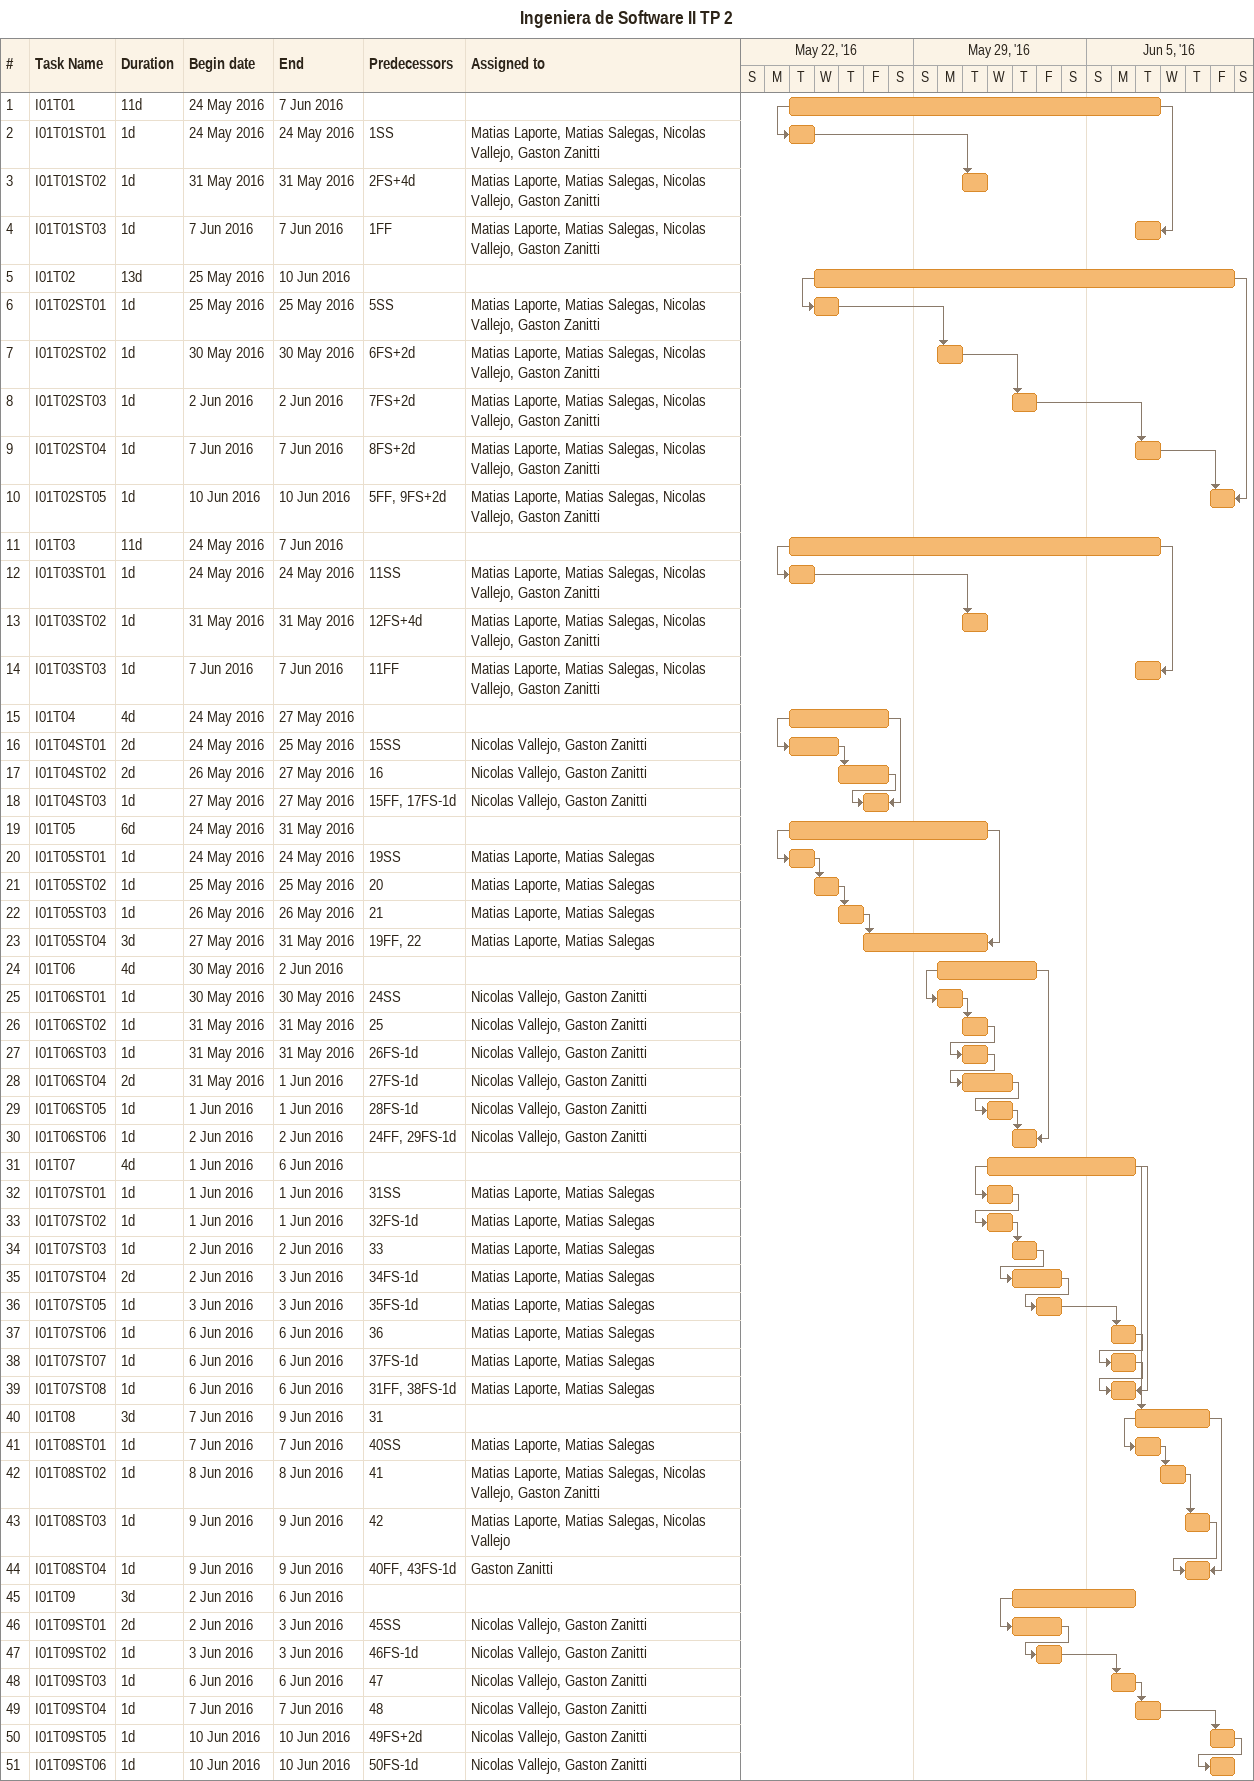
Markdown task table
Ingeniera de Software II TP 2

| ID | Task | Duration | Start | Finish | Predecessors | Resources |
|---|---|---|---|---|---|---|
| 1 | I01T01 | 11d | 2016-05-24 | 2016-06-07 |  |  |
| 2 | I01T01ST01 | 1d | 2016-05-24 | 2016-05-24 | 1SS | Matias Laporte, Matias Salegas, Nicolas Vallejo, Gaston Zanitti |
| 3 | I01T01ST02 | 1d | 2016-05-31 | 2016-05-31 | 2FS+4d | Matias Laporte, Matias Salegas, Nicolas Vallejo, Gaston Zanitti |
| 4 | I01T01ST03 | 1d | 2016-06-07 | 2016-06-07 | 1FF | Matias Laporte, Matias Salegas, Nicolas Vallejo, Gaston Zanitti |
| 5 | I01T02 | 13d | 2016-05-25 | 2016-06-10 |  |  |
| 6 | I01T02ST01 | 1d | 2016-05-25 | 2016-05-25 | 5SS | Matias Laporte, Matias Salegas, Nicolas Vallejo, Gaston Zanitti |
| 7 | I01T02ST02 | 1d | 2016-05-30 | 2016-05-30 | 6FS+2d | Matias Laporte, Matias Salegas, Nicolas Vallejo, Gaston Zanitti |
| 8 | I01T02ST03 | 1d | 2016-06-02 | 2016-06-02 | 7FS+2d | Matias Laporte, Matias Salegas, Nicolas Vallejo, Gaston Zanitti |
| 9 | I01T02ST04 | 1d | 2016-06-07 | 2016-06-07 | 8FS+2d | Matias Laporte, Matias Salegas, Nicolas Vallejo, Gaston Zanitti |
| 10 | I01T02ST05 | 1d | 2016-06-10 | 2016-06-10 | 5FF, 9FS+2d | Matias Laporte, Matias Salegas, Nicolas Vallejo, Gaston Zanitti |
| 11 | I01T03 | 11d | 2016-05-24 | 2016-06-07 |  |  |
| 12 | I01T03ST01 | 1d | 2016-05-24 | 2016-05-24 | 11SS | Matias Laporte, Matias Salegas, Nicolas Vallejo, Gaston Zanitti |
| 13 | I01T03ST02 | 1d | 2016-05-31 | 2016-05-31 | 12FS+4d | Matias Laporte, Matias Salegas, Nicolas Vallejo, Gaston Zanitti |
| 14 | I01T03ST03 | 1d | 2016-06-07 | 2016-06-07 | 11FF | Matias Laporte, Matias Salegas, Nicolas Vallejo, Gaston Zanitti |
| 15 | I01T04 | 4d | 2016-05-24 | 2016-05-27 |  |  |
| 16 | I01T04ST01 | 2d | 2016-05-24 | 2016-05-25 | 15SS | Nicolas Vallejo, Gaston Zanitti |
| 17 | I01T04ST02 | 2d | 2016-05-26 | 2016-05-27 | 16 | Nicolas Vallejo, Gaston Zanitti |
| 18 | I01T04ST03 | 1d | 2016-05-27 | 2016-05-27 | 15FF, 17FS-1d | Nicolas Vallejo, Gaston Zanitti |
| 19 | I01T05 | 6d | 2016-05-24 | 2016-05-31 |  |  |
| 20 | I01T05ST01 | 1d | 2016-05-24 | 2016-05-24 | 19SS | Matias Laporte, Matias Salegas |
| 21 | I01T05ST02 | 1d | 2016-05-25 | 2016-05-25 | 20 | Matias Laporte, Matias Salegas |
| 22 | I01T05ST03 | 1d | 2016-05-26 | 2016-05-26 | 21 | Matias Laporte, Matias Salegas |
| 23 | I01T05ST04 | 3d | 2016-05-27 | 2016-05-31 | 19FF, 22 | Matias Laporte, Matias Salegas |
| 24 | I01T06 | 4d | 2016-05-30 | 2016-06-02 |  |  |
| 25 | I01T06ST01 | 1d | 2016-05-30 | 2016-05-30 | 24SS | Nicolas Vallejo, Gaston Zanitti |
| 26 | I01T06ST02 | 1d | 2016-05-31 | 2016-05-31 | 25 | Nicolas Vallejo, Gaston Zanitti |
| 27 | I01T06ST03 | 1d | 2016-05-31 | 2016-05-31 | 26FS-1d | Nicolas Vallejo, Gaston Zanitti |
| 28 | I01T06ST04 | 2d | 2016-05-31 | 2016-06-01 | 27FS-1d | Nicolas Vallejo, Gaston Zanitti |
| 29 | I01T06ST05 | 1d | 2016-06-01 | 2016-06-01 | 28FS-1d | Nicolas Vallejo, Gaston Zanitti |
| 30 | I01T06ST06 | 1d | 2016-06-02 | 2016-06-02 | 24FF, 29FS-1d | Nicolas Vallejo, Gaston Zanitti |
| 31 | I01T07 | 4d | 2016-06-01 | 2016-06-06 |  |  |
| 32 | I01T07ST01 | 1d | 2016-06-01 | 2016-06-01 | 31SS | Matias Laporte, Matias Salegas |
| 33 | I01T07ST02 | 1d | 2016-06-01 | 2016-06-01 | 32FS-1d | Matias Laporte, Matias Salegas |
| 34 | I01T07ST03 | 1d | 2016-06-02 | 2016-06-02 | 33 | Matias Laporte, Matias Salegas |
| 35 | I01T07ST04 | 2d | 2016-06-02 | 2016-06-03 | 34FS-1d | Matias Laporte, Matias Salegas |
| 36 | I01T07ST05 | 1d | 2016-06-03 | 2016-06-03 | 35FS-1d | Matias Laporte, Matias Salegas |
| 37 | I01T07ST06 | 1d | 2016-06-06 | 2016-06-06 | 36 | Matias Laporte, Matias Salegas |
| 38 | I01T07ST07 | 1d | 2016-06-06 | 2016-06-06 | 37FS-1d | Matias Laporte, Matias Salegas |
| 39 | I01T07ST08 | 1d | 2016-06-06 | 2016-06-06 | 31FF, 38FS-1d | Matias Laporte, Matias Salegas |
| 40 | I01T08 | 3d | 2016-06-07 | 2016-06-09 | 31 |  |
| 41 | I01T08ST01 | 1d | 2016-06-07 | 2016-06-07 | 40SS | Matias Laporte, Matias Salegas |
| 42 | I01T08ST02 | 1d | 2016-06-08 | 2016-06-08 | 41 | Matias Laporte, Matias Salegas, Nicolas Vallejo, Gaston Zanitti |
| 43 | I01T08ST03 | 1d | 2016-06-09 | 2016-06-09 | 42 | Matias Laporte, Matias Salegas, Nicolas Vallejo |
| 44 | I01T08ST04 | 1d | 2016-06-09 | 2016-06-09 | 40FF, 43FS-1d | Gaston Zanitti |
| 45 | I01T09 | 3d | 2016-06-02 | 2016-06-06 |  |  |
| 46 | I01T09ST01 | 2d | 2016-06-02 | 2016-06-03 | 45SS | Nicolas Vallejo, Gaston Zanitti |
| 47 | I01T09ST02 | 1d | 2016-06-03 | 2016-06-03 | 46FS-1d | Nicolas Vallejo, Gaston Zanitti |
| 48 | I01T09ST03 | 1d | 2016-06-06 | 2016-06-06 | 47 | Nicolas Vallejo, Gaston Zanitti |
| 49 | I01T09ST04 | 1d | 2016-06-07 | 2016-06-07 | 48 | Nicolas Vallejo, Gaston Zanitti |
| 50 | I01T09ST05 | 1d | 2016-06-10 | 2016-06-10 | 49FS+2d | Nicolas Vallejo, Gaston Zanitti |
| 51 | I01T09ST06 | 1d | 2016-06-10 | 2016-06-10 | 50FS-1d | Nicolas Vallejo, Gaston Zanitti |
